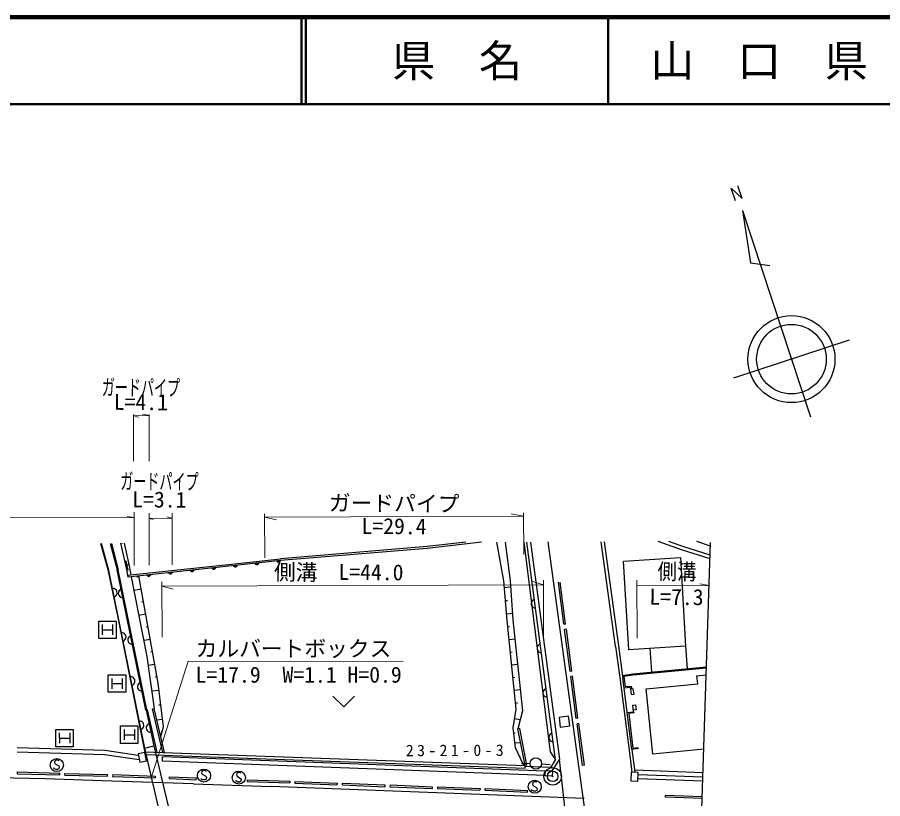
# Model space of a CAD drawing. Units: millimetres, scale not verified. Extents: x 40000 to 680000, y 20000 to 380000.
# Drawn here: x 265061 to 364570, y 290180 to 380000 of the extents above; entities that cross this region are included whole.
import ezdxf
from ezdxf.enums import TextEntityAlignment as Align

# ---------------------------------------------------------------- set-up
doc = ezdxf.new("R2010")
doc.units = ezdxf.units.MM
doc.header["$LTSCALE"] = 1000
for name, color, linetype, lineweight in [('M-BGD', 7, 'Continuous', 25), ('M-BMK-OTRS', 5, 'Continuous', 25), ('M-BMK-SRVR', 3, 'Continuous', 25), ('M-STR-HTXT', 7, 'Continuous', 13), ('M-STR-STR1', 1, 'Continuous', 25), ('M-TTL', 2, 'Continuous', 140), ('M-TTL-LINE', 7, 'Continuous', 50)]:
    doc.layers.add(name, color=color, linetype=linetype, lineweight=lineweight)
doc.layers.add('M-TTL-TXT', color=7, linetype='Continuous')
doc.styles.add('ＭＳ ゴシック', font='')
doc.styles.get('ＭＳ ゴシック').set_extended_font_data('MS Gothic')

msp = doc.modelspace()

# ---------------------------------------------------------------- linework, layer by layer
at = {"layer": 'M-BGD'}
for p, q in [((347643, 358909), (347161, 360375)), ((347161, 360375), (348405, 359155)), ((348405, 359155), (347914, 360624)), ((348463, 357809), (349385, 351796)), ((348463, 357809), (356261, 334056)), ((349385, 351796), (351597, 351470)), ((360729, 342890), (347427, 338523)), ((274622, 319529), (275479, 316507)), ((275602, 316408), (274735, 319530)), ((275734, 319533), (276554, 316477)), ((275892, 319533), (276657, 316474)), ((276921, 319536), (277613, 316524)), ((277048, 319537), (277062, 319463)), ((277899, 317292), (277380, 319538)), ((316617, 319658), (312184, 319155)), ((318442, 319663), (312206, 318957)), ((321015, 315234), (320198, 319669)), ((321171, 319672), (321745, 315214)), ((323288, 319678), (326352, 295554)), ((326941, 294660), (323635, 319679)), ((327444, 294739), (324104, 319681)), ((329633, 293937), (326105, 319687)), ((333845, 307690), (332197, 319706)), ((332530, 319707), (334172, 307734)), ((341439, 318771), (338747, 319726)), ((341579, 319167), (339993, 319729)), ((344773, 319204), (343190, 319739)), ((312184, 319155), (295333, 317755)), ((312206, 318957), (295338, 317562)), ((344728, 317740), (341439, 318771)), ((344741, 318162), (341579, 319167)), ((277548, 317533), (277764, 316442)), ((289699, 317151), (295333, 317755)), ((295338, 317562), (291156, 317091)), ((295286, 317531), (294908, 317488)), ((294921, 317465), (295278, 317505)), ((295266, 317478), (294939, 317441)), ((294960, 317419), (295249, 317451)), ((334771, 317469), (341325, 317892)), ((335390, 307276), (334771, 317469)), ((341325, 317892), (341907, 307713)), ((275479, 316507), (276520, 311557)), ((279838, 300357), (276554, 316477)), ((279936, 300377), (276657, 316474)), ((277613, 316524), (277729, 315862)), ((277829, 317106), (277644, 317052)), ((277729, 315862), (289699, 317151)), ((291156, 317091), (277802, 315643)), ((278164, 315897), (277899, 317292)), ((287831, 316705), (287453, 316664)), ((287466, 316640), (287824, 316679)), ((287812, 316653), (287485, 316617)), ((287505, 316594), (287794, 316626)), ((287773, 316598), (287533, 316572)), ((287582, 316552), (287730, 316568)), ((290317, 316975), (289939, 316934)), ((289951, 316910), (290309, 316949)), ((290297, 316922), (289970, 316887)), ((289991, 316864), (290280, 316895)), ((290259, 316868), (290018, 316842)), ((290068, 316822), (290216, 316838)), ((292801, 317251), (292424, 317208)), ((292436, 317185), (292794, 317225)), ((292782, 317198), (292455, 317162)), ((292476, 317139), (292765, 317171)), ((292744, 317144), (292504, 317117)), ((292553, 317097), (292701, 317114)), ((295228, 317424), (294988, 317397)), ((295037, 317377), (295185, 317394)), ((279719, 296003), (275602, 316408)), ((277729, 315862), (277802, 315643)), ((278161, 315682), (279965, 306507)), ((279069, 315691), (278805, 315643)), ((281276, 303458), (279053, 315779)), ((280375, 315897), (279997, 315856)), ((280010, 315832), (280367, 315871)), ((280355, 315844), (280028, 315809)), ((280049, 315786), (280338, 315817)), ((280317, 315790), (280076, 315764)), ((280126, 315744), (280274, 315760)), ((282860, 316166), (282482, 316125)), ((282495, 316102), (282853, 316140)), ((282841, 316114), (282514, 316079)), ((282534, 316056), (282824, 316087)), ((282802, 316060), (282562, 316033)), ((282611, 316014), (282759, 316030)), ((285346, 316436), (284968, 316395)), ((284980, 316371), (285338, 316410)), ((285326, 316383), (284999, 316348)), ((285020, 316325), (285309, 316356)), ((285288, 316329), (285047, 316303)), ((285097, 316283), (285245, 316299)), ((321400, 310672), (321015, 315234)), ((321079, 314474), (321792, 314534)), ((321745, 315214), (322059, 310741)), ((327910, 310234), (327289, 315059)), ((328108, 310260), (327491, 315053)), ((276142, 314341), (276016, 314357)), ((276252, 314302), (276142, 314341)), ((276369, 314224), (276252, 314302)), ((276324, 313440), (276410, 313518)), ((276448, 314138), (276369, 314224)), ((276410, 313518), (276488, 313636)), ((276511, 314028), (276448, 314138)), ((276488, 313636), (276527, 313746)), ((276543, 313871), (276511, 314028)), ((276527, 313746), (276543, 313871)), ((276689, 313910), (276674, 313785)), ((276674, 313785), (276706, 313628)), ((276728, 314020), (276689, 313910)), ((276706, 313628), (276769, 313519)), ((276806, 314138), (276728, 314020)), ((276769, 313519), (276848, 313433)), ((276892, 314217), (276806, 314138)), ((277002, 314280), (276892, 314217)), ((279329, 314252), (278473, 314097)), ((276214, 313377), (276324, 313440)), ((276848, 313433), (276966, 313354)), ((276966, 313354), (277076, 313316)), ((277076, 313316), (277201, 313300)), ((279588, 312813), (279338, 312767)), ((321208, 312953), (321415, 312971)), ((324170, 312732), (324146, 312608)), ((324146, 312608), (324167, 312449)), ((324217, 312839), (324170, 312732)), ((324302, 312951), (324217, 312839)), ((324394, 313024), (324302, 312951)), ((324507, 313079), (324394, 313024)), ((276515, 311583), (279720, 295486)), ((321336, 311433), (322006, 311489)), ((324167, 312449), (324222, 312336)), ((324222, 312336), (324295, 312244)), ((324295, 312244), (324407, 312158)), ((324407, 312158), (324514, 312112)), ((324514, 312112), (324639, 312088)), ((274426, 308597), (274426, 310597)), ((274426, 310597), (276426, 310597)), ((276426, 310597), (276426, 308597)), ((279848, 311373), (279037, 311227)), ((322416, 300467), (321400, 310672)), ((322059, 310741), (323170, 300275)), ((274826, 310197), (274826, 308997)), ((274826, 309597), (276026, 309597)), ((276026, 310197), (276026, 308997)), ((280108, 309934), (279871, 309891)), ((321473, 309943), (321672, 309963)), ((328108, 310260), (327910, 310234)), ((328197, 309664), (327999, 309639)), ((328617, 304810), (327999, 309639)), ((328816, 304835), (328197, 309664)), ((276426, 308597), (274426, 308597)), ((277167, 309259), (277042, 309274)), ((277277, 309220), (277167, 309259)), ((277395, 309142), (277277, 309220)), ((277473, 309056), (277395, 309142)), ((277435, 308436), (277513, 308553)), ((277536, 308946), (277473, 309056)), ((277513, 308553), (277552, 308663)), ((277568, 308789), (277536, 308946)), ((277552, 308663), (277568, 308789)), ((277784, 308537), (277768, 308412)), ((277822, 308647), (277784, 308537)), ((277900, 308765), (277822, 308647)), ((277986, 308844), (277900, 308765)), ((278096, 308907), (277986, 308844)), ((280367, 308495), (279602, 308357)), ((321618, 308486), (322291, 308553)), ((277239, 308294), (277349, 308357)), ((277349, 308357), (277435, 308436)), ((277768, 308412), (277800, 308255)), ((277800, 308255), (277863, 308145)), ((277863, 308145), (277942, 308059)), ((277942, 308059), (278060, 307981)), ((278060, 307981), (278170, 307942)), ((278170, 307942), (278296, 307927)), ((324847, 307611), (324823, 307487)), ((324823, 307487), (324844, 307328)), ((324893, 307718), (324847, 307611)), ((324979, 307830), (324893, 307718)), ((325070, 307903), (324979, 307830)), ((325184, 307958), (325070, 307903)), ((333845, 307690), (334334, 304108)), ((334172, 307734), (334682, 303996)), ((341907, 307713), (335390, 307276)), ((341907, 307713), (342075, 305124)), ((279965, 306507), (280801, 300551)), ((280627, 307056), (280404, 307016)), ((321763, 307028), (321968, 307048)), ((324844, 307328), (324899, 307215)), ((324899, 307215), (324972, 307123)), ((324972, 307123), (325084, 307037)), ((325084, 307037), (325191, 306991)), ((325191, 306991), (325315, 306967)), ((338011, 304779), (337838, 307440)), ((280887, 305617), (280110, 305477)), ((321908, 305570), (322600, 305639)), ((328816, 304835), (328617, 304810)), ((334633, 304356), (335841, 304517)), ((335841, 304517), (344315, 305342)), ((335841, 304517), (335858, 304368)), ((344310, 305191), (335858, 304368)), ((275523, 302410), (275523, 304410)), ((275523, 304410), (277523, 304410)), ((275923, 304010), (275923, 302810)), ((277123, 304010), (277123, 302810)), ((277523, 304410), (277523, 302410)), ((278192, 304176), (278067, 304192)), ((278302, 304137), (278192, 304176)), ((278420, 304059), (278302, 304137)), ((278499, 303973), (278420, 304059)), ((278562, 303863), (278499, 303973)), ((278539, 303471), (278578, 303581)), ((278593, 303706), (278562, 303863)), ((278578, 303581), (278593, 303706)), ((279190, 303534), (279081, 303471)), ((281146, 304178), (280896, 304132)), ((322053, 304112), (322264, 304133)), ((328917, 304247), (328719, 304222)), ((329330, 299397), (328719, 304222)), ((329528, 299422), (328917, 304247)), ((334334, 304108), (335486, 295142)), ((334676, 304041), (334820, 304062)), ((334833, 302894), (334678, 303995)), ((334887, 303584), (334741, 303563)), ((335858, 304368), (334797, 304227)), ((334797, 304227), (334961, 303058)), ((335106, 304268), (335086, 304417)), ((335588, 304484), (335608, 304335)), ((343215, 304296), (344284, 304403)), ((343304, 303401), (343215, 304296)), ((275923, 303410), (277123, 303410)), ((278265, 303212), (278374, 303275)), ((278374, 303275), (278460, 303353)), ((278460, 303353), (278539, 303471)), ((278878, 303164), (278863, 303038)), ((278863, 303038), (278895, 302881)), ((278917, 303274), (278878, 303164)), ((278895, 302881), (278958, 302772)), ((278995, 303392), (278917, 303274)), ((278958, 302772), (279037, 302686)), ((279081, 303471), (278995, 303392)), ((279037, 302686), (279155, 302608)), ((279155, 302608), (279265, 302569)), ((279265, 302569), (279390, 302554)), ((281374, 302621), (280524, 302522)), ((281861, 298436), (281276, 303458)), ((322198, 302654), (322910, 302725)), ((325570, 302597), (325523, 302490)), ((325656, 302709), (325570, 302597)), ((325747, 302782), (325656, 302709)), ((325861, 302837), (325747, 302782)), ((335542, 302968), (334833, 302894)), ((335198, 300094), (334833, 302894)), ((334961, 303058), (335655, 303130)), ((335597, 302751), (335542, 302968)), ((335894, 302794), (335597, 302751)), ((335681, 302164), (335597, 302751)), ((335655, 303130), (335743, 302789)), ((335978, 302206), (335894, 302794)), ((337384, 302807), (343304, 303401)), ((338138, 295280), (337384, 302807)), ((277523, 302410), (275523, 302410)), ((301347, 301950), (302597, 300750)), ((302597, 300750), (303847, 301950)), ((325523, 302490), (325499, 302366)), ((325499, 302366), (325520, 302207)), ((325520, 302207), (325576, 302094)), ((325576, 302094), (325648, 302002)), ((325648, 302002), (325761, 301916)), ((325761, 301916), (325867, 301870)), ((325867, 301870), (325992, 301846)), ((335681, 302164), (335978, 302206)), ((280606, 300504), (280801, 300551)), ((282004, 295497), (280801, 300551)), ((281569, 300947), (281326, 300919)), ((322344, 301196), (322560, 301218)), ((335837, 300943), (336137, 300983)), ((335920, 300182), (335837, 300943)), ((336137, 300983), (336211, 300383)), ((280033, 300401), (279838, 300357)), ((279872, 300365), (280771, 296240)), ((281139, 295528), (280033, 300401)), ((281796, 295504), (280606, 300504)), ((322079, 298323), (322416, 300467)), ((323170, 300275), (322631, 298203)), ((328448, 299664), (327356, 299532)), ((327356, 299532), (327490, 298420)), ((328582, 298552), (328448, 299664)), ((335198, 300094), (335920, 300182)), ((335728, 295819), (335198, 300094)), ((335939, 300033), (335365, 299963)), ((335365, 299963), (335858, 295991)), ((336211, 300383), (335902, 300345)), ((335920, 300182), (335939, 300033)), ((335920, 300182), (335939, 300033)), ((276934, 296536), (276933, 298536)), ((276933, 298536), (278933, 298536)), ((278933, 298536), (278934, 296536)), ((279218, 299094), (279092, 299110)), ((279327, 299055), (279218, 299094)), ((279445, 298977), (279327, 299055)), ((279524, 298891), (279445, 298977)), ((279587, 298781), (279524, 298891)), ((279619, 298624), (279587, 298781)), ((279603, 298498), (279619, 298624)), ((280002, 298640), (279926, 298520)), ((280086, 298720), (280002, 298640)), ((280194, 298786), (280086, 298720)), ((281764, 299273), (281123, 299199)), ((322248, 299395), (322914, 299290)), ((327490, 298420), (328582, 298552)), ((329528, 299422), (329330, 299397)), ((329635, 298811), (329436, 298785)), ((330069, 293995), (329436, 298785)), ((330268, 294021), (329635, 298811)), ((269494, 296144), (269493, 298144)), ((269493, 298144), (271493, 298144)), ((269893, 297744), (269894, 296544)), ((271093, 297744), (271094, 296544)), ((271493, 298144), (271494, 296144)), ((277333, 298136), (277334, 296936)), ((277334, 297536), (278534, 297536)), ((278533, 298136), (278534, 296936)), ((279290, 298129), (279400, 298192)), ((279400, 298192), (279486, 298271)), ((279486, 298271), (279564, 298389)), ((279564, 298389), (279603, 298498)), ((279890, 298409), (279878, 298284)), ((279878, 298284), (279913, 298128)), ((279926, 298520), (279890, 298409)), ((279913, 298128), (279979, 298019)), ((279979, 298019), (280059, 297935)), ((280059, 297935), (280179, 297860)), ((280179, 297860), (280290, 297823)), ((280290, 297823), (280416, 297811)), ((281571, 297315), (281861, 298436)), ((281716, 297876), (281627, 297899)), ((322332, 296011), (322079, 298323)), ((322143, 297745), (322308, 297763)), ((322847, 298245), (322631, 298203)), ((323451, 293991), (322631, 298203)), ((323667, 294033), (322847, 298245)), ((326332, 297588), (326246, 297476)), ((326424, 297661), (326332, 297588)), ((326537, 297716), (326424, 297661)), ((269894, 297144), (271094, 297144)), ((322269, 296589), (322878, 296656)), ((326200, 297369), (326176, 297245)), ((326176, 297245), (326197, 297086)), ((326197, 297086), (326252, 296972)), ((326246, 297476), (326200, 297369)), ((326252, 296972), (326325, 296881)), ((326325, 296881), (326437, 296795)), ((326437, 296795), (326544, 296749)), ((326544, 296749), (326668, 296725)), ((265039, 295564), (275098, 295256)), ((265052, 296064), (275142, 295755)), ((271494, 296144), (269494, 296144)), ((275142, 295755), (278973, 295200)), ((278934, 296536), (276934, 296536)), ((279701, 295581), (323451, 293991)), ((279719, 296003), (280772, 296240)), ((283804, 278486), (279719, 296003)), ((280772, 296240), (284915, 278773)), ((323301, 293997), (322332, 296011)), ((326352, 295554), (326941, 294660)), ((336454, 295934), (335728, 295819)), ((335730, 295819), (336074, 293221)), ((335858, 295991), (336430, 296082)), ((336430, 296082), (336454, 295934)), ((336430, 296082), (336454, 295934)), ((344002, 295854), (338138, 295280)), ((269547, 294613), (269367, 294523)), ((269667, 294613), (269547, 294613)), ((269787, 294583), (269667, 294613)), ((269847, 294523), (269787, 294583)), ((275098, 295256), (279084, 294679)), ((279722, 295487), (278947, 295322)), ((278947, 295322), (279148, 294380)), ((279923, 294545), (279722, 295487)), ((279800, 295277), (323440, 293691)), ((281748, 294509), (281767, 295009)), ((325785, 293356), (281767, 295009)), ((322817, 295004), (322907, 295047)), ((326451, 293795), (326941, 294660)), ((326561, 293389), (327444, 294739)), ((327529, 293660), (327406, 294735)), ((335486, 295142), (335738, 293237)), ((269307, 293623), (269247, 293713)), ((269487, 293533), (269307, 293623)), ((269367, 294523), (269337, 294343)), ((269337, 294343), (269397, 294193)), ((269397, 294193), (269817, 293953)), ((269847, 293623), (269697, 293533)), ((269817, 293953), (269877, 293803)), ((269877, 293803), (269847, 293623)), ((279148, 294380), (279923, 294545)), ((325762, 292857), (281748, 294509)), ((324032, 294209), (323033, 294177)), ((323408, 293934), (326451, 293795)), ((323440, 293691), (323451, 293991)), ((323667, 294033), (323451, 293991)), ((325331, 294190), (326329, 294129)), ((330268, 294021), (330069, 293995)), ((268280, 292453), (255099, 292750)), ((265070, 293050), (265075, 293250)), ((265070, 293050), (269951, 292921)), ((265075, 293250), (269957, 293121)), ((269697, 293533), (269487, 293533)), ((269951, 292921), (269957, 293121)), ((270531, 292893), (270536, 293093)), ((270531, 292893), (270536, 293093)), ((270531, 292893), (270536, 293093)), ((270531, 292893), (275416, 292765)), ((270536, 293093), (275421, 292965)), ((275416, 292765), (275421, 292965)), ((276030, 292947), (276023, 292747)), ((276023, 292747), (280916, 292569)), ((276030, 292947), (280923, 292769)), ((280923, 292769), (280916, 292569)), ((282562, 292502), (282571, 292702)), ((282571, 292702), (285647, 292565)), ((285638, 292365), (285647, 292565)), ((285638, 292365), (285647, 292565)), ((285638, 292365), (285647, 292565)), ((286288, 293323), (286258, 293143)), ((286258, 293143), (286318, 292993)), ((286468, 293413), (286288, 293323)), ((286318, 292993), (286738, 292753)), ((286588, 293413), (286468, 293413)), ((286708, 293383), (286588, 293413)), ((286768, 293323), (286708, 293383)), ((286738, 292753), (286798, 292603)), ((286798, 292603), (286768, 292423)), ((290294, 293087), (290264, 292907)), ((290264, 292907), (290324, 292757)), ((290474, 293177), (290294, 293087)), ((290324, 292757), (290744, 292517)), ((290594, 293177), (290474, 293177)), ((290714, 293147), (290594, 293177)), ((290774, 293087), (290714, 293147)), ((325759, 292799), (325788, 293424)), ((326554, 292762), (325759, 292799)), ((325788, 293424), (326583, 293388)), ((326583, 293388), (326554, 292762)), ((335657, 293241), (335608, 292249)), ((336458, 293201), (335657, 293241)), ((343913, 293169), (336040, 293472)), ((336408, 292210), (336458, 293201)), ((336445, 292958), (343897, 292675)), ((275916, 292204), (268280, 292453)), ((285306, 291888), (275916, 292204)), ((282562, 292502), (285638, 292365)), ((285306, 291888), (294252, 291568)), ((286228, 292423), (286168, 292513)), ((286408, 292333), (286228, 292423)), ((286618, 292333), (286408, 292333)), ((286768, 292423), (286618, 292333)), ((290234, 292187), (290174, 292277)), ((290414, 292097), (290234, 292187)), ((290624, 292097), (290414, 292097)), ((290774, 292187), (290624, 292097)), ((290744, 292517), (290804, 292367)), ((290804, 292367), (290774, 292187)), ((291500, 292351), (291493, 292151)), ((291500, 292351), (291493, 292151)), ((291500, 292351), (291493, 292151)), ((291493, 292151), (296381, 291997)), ((291500, 292351), (296388, 292197)), ((330245, 290203), (294252, 291568)), ((296388, 292197), (296381, 291997)), ((296987, 292165), (296979, 291965)), ((296979, 291965), (301855, 291771)), ((296987, 292165), (301863, 291971)), ((301855, 291771), (301863, 291971)), ((302447, 291762), (302455, 291962)), ((302447, 291762), (307320, 291556)), ((302455, 291962), (307328, 291756)), ((307328, 291756), (307320, 291556)), ((307919, 291757), (307910, 291557)), ((307919, 291757), (312779, 291556)), ((324324, 292040), (324294, 291860)), ((324294, 291860), (324354, 291710)), ((324504, 292130), (324324, 292040)), ((324354, 291710), (324774, 291470)), ((324624, 292130), (324504, 292130)), ((324744, 292100), (324624, 292130)), ((324804, 292040), (324744, 292100)), ((335608, 292249), (336408, 292210)), ((343881, 292176), (336421, 292458)), ((307910, 291557), (312771, 291356)), ((312779, 291556), (312771, 291356)), ((313394, 291553), (313385, 291353)), ((313385, 291353), (318257, 291142)), ((313394, 291553), (318266, 291342)), ((318266, 291342), (318257, 291142)), ((318851, 291146), (318860, 291345)), ((318851, 291146), (323718, 290928)), ((318860, 291345), (323727, 291128)), ((323718, 290928), (323727, 291128)), ((324264, 291140), (324204, 291230)), ((324444, 291050), (324264, 291140)), ((324654, 291050), (324444, 291050)), ((324804, 291140), (324654, 291050)), ((324774, 291470), (324834, 291320)), ((324834, 291320), (324804, 291140)), ((339604, 290351), (339612, 290551)), ((343815, 290191), (339604, 290351)), ((343822, 290391), (339612, 290551))]:
    msp.add_line(p, q, dxfattribs=at)
for points in [[(295293, 317557), (295282, 317509), (295264, 317468), (295230, 317420), (295189, 317391), (295144, 317371), (295082, 317364), (295034, 317374), (294987, 317393), (294944, 317432), (294915, 317468), (294895, 317512)], [(285353, 316462), (285342, 316414), (285323, 316373), (285289, 316325), (285248, 316296), (285203, 316276), (285141, 316270), (285093, 316280), (285047, 316299), (285003, 316338), (284975, 316374), (284955, 316419)], [(287838, 316731), (287827, 316684), (287809, 316642), (287775, 316594), (287734, 316566), (287688, 316546), (287627, 316539), (287578, 316549), (287532, 316568), (287489, 316608), (287461, 316644), (287441, 316688)], [(290324, 317001), (290313, 316953), (290294, 316912), (290260, 316864), (290219, 316835), (290174, 316815), (290112, 316809), (290064, 316818), (290018, 316838), (289974, 316877), (289946, 316913), (289926, 316957)], [(292808, 317277), (292798, 317229), (292779, 317188), (292745, 317140), (292704, 317111), (292659, 317091), (292598, 317084), (292549, 317094), (292503, 317113), (292459, 317152), (292431, 317188), (292411, 317232)], [(280382, 315923), (280371, 315875), (280352, 315834), (280318, 315786), (280277, 315758), (280232, 315738), (280170, 315731), (280122, 315741), (280076, 315760), (280032, 315799), (280004, 315836), (279984, 315880)], [(282867, 316192), (282857, 316145), (282838, 316104), (282804, 316056), (282763, 316027), (282718, 316007), (282656, 316000), (282608, 316010), (282561, 316029), (282518, 316069), (282490, 316105), (282470, 316149)]]:
    msp.add_lwpolyline(points, close=True, dxfattribs=at)
for centre, radius in [((354078, 340707), 5000), ((354078, 340707), 4000), ((269607, 294043), 750), ((324682, 294229), 650), ((286528, 292843), 750), ((290534, 292607), 750), ((324564, 291560), 750)]:
    msp.add_circle(centre, radius, dxfattribs=at)
at = {"layer": 'M-BMK-OTRS'}
msp.add_line((343662, 285541), (344786, 319631), dxfattribs=at)
at = {"layer": 'M-BMK-SRVR'}
for radius in [1000, 600, 40]:
    msp.add_circle((326620, 292748), radius, dxfattribs=at)
at = {"layer": 'M-STR-HTXT'}
for p, q in [((280205, 334214), (279470, 334398)), ((280222, 328991), (280205, 334351)), ((278436, 328985), (278418, 334345)), ((278419, 334208), (280205, 334214)), ((278419, 334208), (278999, 334053)), ((216541, 322313), (278489, 322517)), ((278489, 322517), (277691, 322629)), ((278508, 316971), (278488, 323107)), ((280234, 317035), (280215, 323006)), ((280217, 322401), (282862, 322410)), ((282862, 322410), (282248, 322581)), ((282880, 317044), (282860, 323015)), ((293510, 317852), (293493, 322926)), ((293494, 322545), (323282, 322643)), ((293494, 322545), (294880, 322251)), ((323282, 322643), (321832, 322929)), ((323296, 318240), (323281, 323024)), ((280217, 322401), (280702, 322292)), ((281710, 308734), (281689, 315126)), ((281691, 314617), (325556, 314761)), ((281691, 314617), (282990, 314258)), ((325556, 314761), (324168, 315193)), ((325575, 308879), (325554, 315300)), ((336326, 308641), (336304, 315284)), ((336307, 314641), (344604, 314668)), ((344604, 314668), (343543, 314876)), ((280526, 292794), (284704, 305984)), ((284704, 305984), (309423, 305957))]:
    msp.add_line(p, q, dxfattribs=at)
at = {"layer": 'M-STR-STR1'}
for p, q in [((329333, 277836), (327529, 293660)), ((331796, 278154), (329633, 293937))]:
    msp.add_line(p, q, dxfattribs=at)
at = {"layer": 'M-TTL'}
msp.add_line((680000, 380000), (40000, 380000), dxfattribs=at)
at = {"layer": 'M-TTL-LINE'}
for p, q in [((297750, 380000), (297750, 370000)), ((298250, 380000), (298250, 370000)), ((333000, 380000), (333000, 370000)), ((40000, 370000), (680000, 370000))]:
    msp.add_line(p, q, dxfattribs=at)

# ---------------------------------------------------------------- texts
at = {"layer": 'M-BMK-SRVR', "insert": (309746, 295044), "char_height": 1320, "attachment_point": 7, "rotation": 0.175, "style": 'ＭＳ ゴシック'}
msp.add_mtext('\\T1.44;23-21-0-3', dxfattribs=at)
at = {"layer": 'M-STR-HTXT', "style": 'ＭＳ ゴシック', "width": 0.6}
for p in [(279274, 337431), (281399, 326634)]:
    msp.add_text('ガードパイプ', height=1833, rotation=359.475, dxfattribs=at).set_placement(p, align=Align.MIDDLE_CENTER)
at = {"layer": 'M-STR-HTXT', "style": 'ＭＳ ゴシック'}
for s, p in [('L=4.1', (276138, 334336)), ('L=3.1', (278262, 323133)), ('ガードパイプ', (300878, 322738)), ('L=29.4', (304628, 320075)), ('側溝', (294561, 314780)), ('L=44.0', (301974, 314791)), ('L=7.3', (337728, 311935))]:
    msp.add_text(s, height=1833, rotation=359.475, dxfattribs=at).set_placement(p, align=Align.BOTTOM_LEFT)
at = {"layer": 'M-STR-HTXT', "style": 'ＭＳ ゴシック', "width": 0.9}
msp.add_text('側溝', height=1833, rotation=359.475, dxfattribs=at).set_placement((338653, 314847), align=Align.BOTTOM_LEFT)
at = {"layer": 'M-STR-HTXT', "style": 'ＭＳ ゴシック'}
for s, p in [('カルバートボックス', (285568, 305968)), ('L=17.9\u3000W=1.1 H=0.9', (285568, 302968))]:
    msp.add_text(s, height=1833, dxfattribs=at).set_placement(p, align=Align.BOTTOM_LEFT)
at = {"layer": 'M-TTL-TXT', "style": 'ＭＳ ゴシック'}
for s, p in [('県\u3000名', (315625, 375000)), ('山\u3000口\u3000県', (350375, 375000))]:
    msp.add_text(s, height=3666, dxfattribs=at).set_placement(p, align=Align.MIDDLE_CENTER)

doc.saveas('drawing.dxf')
